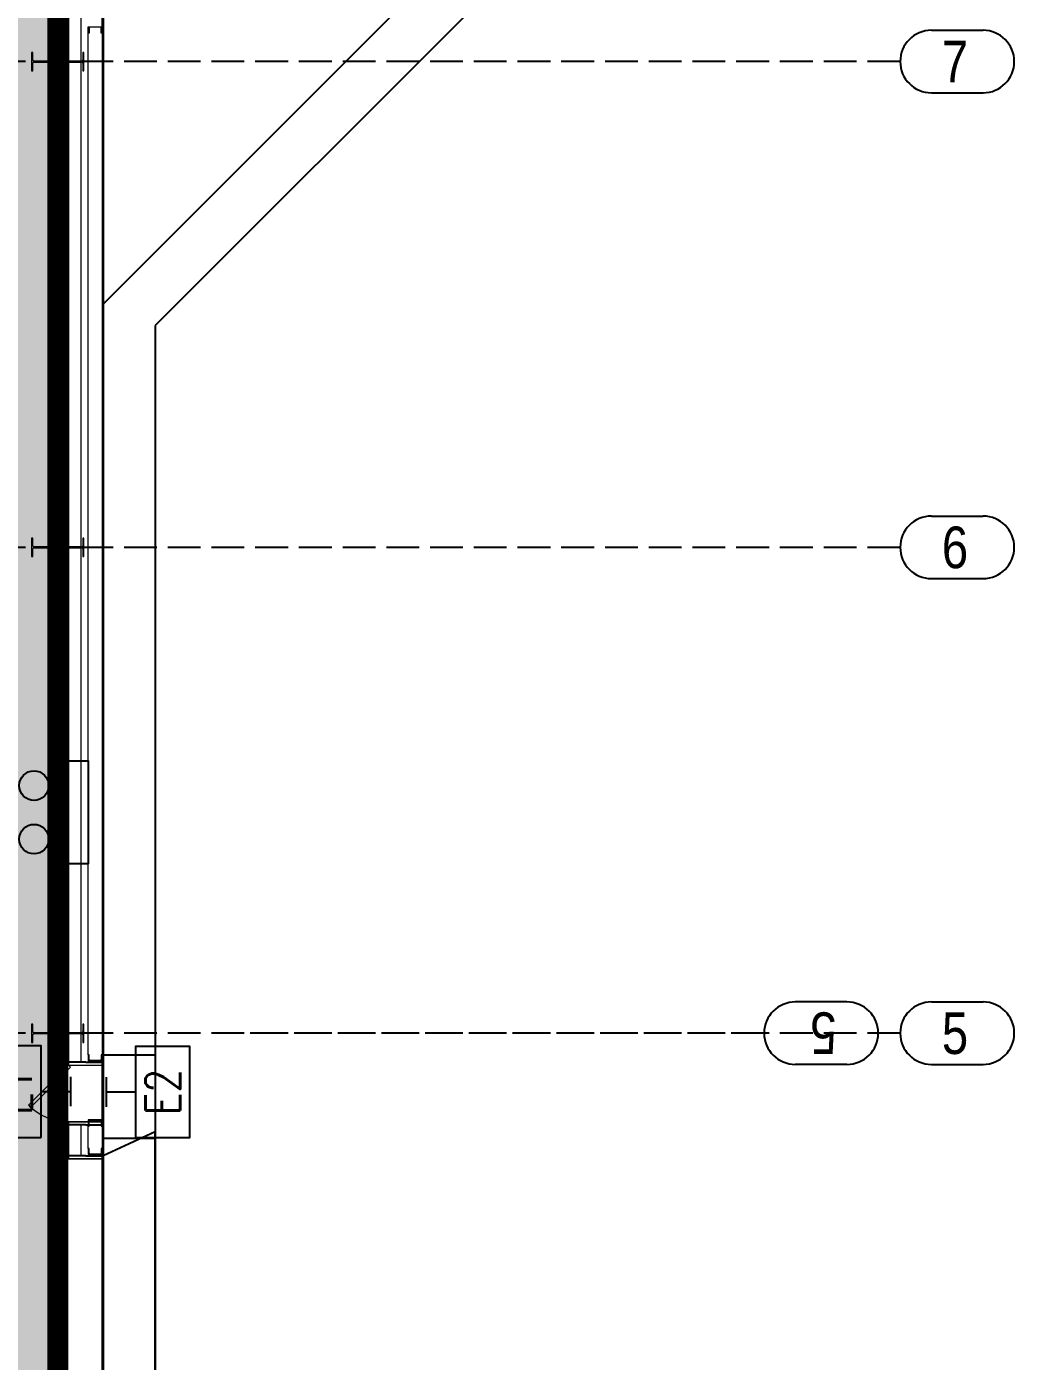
# Model space of a CAD drawing. Header units: millimetres. Extents: x 91119 to 433967, y 16708 to 144224.
# Drawn here: x 396955 to 411182, y 51966 to 71196 of the extents above; entities that cross this region are included whole.
import ezdxf
from ezdxf.enums import TextEntityAlignment as Align

# ---------------------------------------------------------------- set-up
doc = ezdxf.new("R2010")
doc.units = ezdxf.units.MM
doc.header["$LTSCALE"] = 100
doc.linetypes.add('121217 IES and EMR$0$XKITLINE00', pattern=[0])
doc.linetypes.add('121217 IES and EMR$0$XKITLINE03', pattern=[6.299213, 4.724409, -1.574803])
doc.layers.add('121217 IES and EMR$0$G3 Fab Prts-22 Door-Plan', color=7, linetype='Continuous', lineweight=5)
for name, color, linetype in [('121217 IES and EMR$0$grid', 8, 'Continuous'), ('121217 IES and EMR$0$layout', 8, 'Continuous'), ('121217 IES and EMR$0$Xref', 8, 'Continuous'), ('Lighting', 5, 'Continuous')]:
    doc.layers.add(name, color=color, linetype=linetype)
doc.styles.add('121217 IES and EMR$0$CENTURY_GOTHIC', font='GOTHIC.TTF')
doc.styles.add('ROMANS', font='romans.shx', dxfattribs={"width": 0.8, "height": 2.5})

# ---------------------------------------------------------------- blocks, each defined once
blk = doc.blocks.new('121217 IES and EMR$0$Group-47-1')
at = {"layer": '121217 IES and EMR$0$G3 Fab Prts-22 Door-Plan', "color": 7, "linetype": 'Continuous', "lineweight": 5, "transparency": 33554687}
for p, q in [((-2250, 250.5), (-2250, -250.5)), ((2250, 250.5), (2250, -250.5))]:
    blk.add_line(p, q, dxfattribs=at)
blk = doc.blocks.new('121217 IES and EMR$0$Group-48-1')
at = {"layer": '121217 IES and EMR$0$G3 Fab Prts-22 Door-Plan', "color": 7, "linetype": 'Continuous', "lineweight": 5, "transparency": 33554687, "flags": 128}
for points in [[(-2250, 250.5), (-2208, 250.5), (-2208, -250.5), (-2250, -250.5)], [(2208, 250.5), (2250, 250.5), (2250, -250.5), (2208, -250.5)]]:
    blk.add_lwpolyline(points, close=True, dxfattribs=at)
blk = doc.blocks.new('121217 IES and EMR$0$Group-54-1')
at = {"layer": '121217 IES and EMR$0$G3 Fab Prts-22 Door-Plan', "color": 7, "linetype": 'Continuous', "lineweight": 5, "transparency": 33554687, "flags": 128}
blk.add_lwpolyline([(-408, 250), (169, 827), (200, 796), (-377, 219)], close=True, dxfattribs=at)
blk = doc.blocks.new('121217 IES and EMR$0$Group-55-1')
at = {"layer": '121217 IES and EMR$0$G3 Fab Prts-22 Door-Plan', "color": 7, "linetype": 'Continuous', "lineweight": 5, "transparency": 33554687}
for p, q in [((-408, 250), (169, 827)), ((-377, 219), (200, 796)), ((169, 827), (200, 796)), ((-408, 250), (-377, 219))]:
    blk.add_line(p, q, dxfattribs=at)
at = {"layer": '121217 IES and EMR$0$G3 Fab Prts-22 Door-Plan', "color": 7, "transparency": 33554687}
blk.add_blockref('121217 IES and EMR$0$Group-54-1', (0, 0), dxfattribs=at)
blk = doc.blocks.new('121217 IES and EMR$0$Group-50-1')
at = {"layer": '121217 IES and EMR$0$G3 Fab Prts-22 Door-Plan', "color": 7, "linetype": 'Continuous', "lineweight": 5, "transparency": 33554687}
for p, q in [((-450, 250.5), (-450, -250.5)), ((450, 250.5), (450, -250.5))]:
    blk.add_line(p, q, dxfattribs=at)
blk = doc.blocks.new('121217 IES and EMR$0$Group-51-1')
at = {"layer": '121217 IES and EMR$0$G3 Fab Prts-22 Door-Plan', "color": 7, "linetype": 'Continuous', "lineweight": 5, "transparency": 33554687, "flags": 128}
for points in [[(-450, 250.5), (-408, 250.5), (-408, -250.5), (-450, -250.5)], [(408, 250.5), (450, 250.5), (450, -250.5), (408, -250.5)]]:
    blk.add_lwpolyline(points, close=True, dxfattribs=at)

msp = doc.modelspace()

# ---------------------------------------------------------------- hatches: boundary and pattern name
h = msp.add_hatch()
h.set_pattern_fill('DOTS', color=256, scale=500, style=0)
h.set_pattern_definition([(0, (378029.4, 28921.9), (396.875, 793.75), [0, -793.75])])
h.paths.add_polyline_path([(378029, 111561), (397402, 111561), (397402, 28922), (378029, 28922)])

# ---------------------------------------------------------------- linework, layer by layer
at = {"const_width": 300}
msp.add_lwpolyline([(378029, 111561), (397402, 111561), (397402, 28922), (378029, 28922)], close=True, dxfattribs=at)
at = {"layer": '121217 IES and EMR$0$grid', "linetype": '121217 IES and EMR$0$XKITLINE03'}
for p, q in [((397402, 106662), (397402, 22298)), ((409538, 70694), (255652, 70694)), ((409538, 63694), (256276, 63694)), ((409538, 56694), (257573, 56694)), ((407577, 56694), (400022, 56694))]:
    msp.add_line(p, q, dxfattribs=at)
at = {"layer": '121217 IES and EMR$0$grid', "linetype": '121217 IES and EMR$0$XKITLINE00'}
for p, q in [((409988, 71144), (410732, 71144)), ((409988, 70244), (410732, 70244)), ((409988, 64144), (410732, 64144)), ((409988, 63244), (410732, 63244)), ((408771, 57144), (408027, 57144)), ((409988, 57144), (410732, 57144)), ((408771, 56244), (408027, 56244)), ((409988, 56244), (410732, 56244))]:
    msp.add_line(p, q, dxfattribs=at)
for centre, start, end in [((409988, 70694), 90, 270), ((410732, 70694), 270, 90), ((409988, 63694), 90, 270), ((410732, 63694), 270, 90), ((408027, 56694), 90, 270), ((408771, 56694), 270, 90), ((409988, 56694), 90, 270), ((410732, 56694), 270, 90)]:
    msp.add_arc(centre, 450, start, end, dxfattribs=at)
at = {"layer": '121217 IES and EMR$0$layout'}
for p, q in [((398057, 112394), (398057, 43399)), ((397806, 56275), (397556, 56275)), ((397556, 56275), (397556, 56275)), ((397556, 56275), (397556, 56275)), ((397806, 56275), (398057, 56275)), ((398057, 56275), (398057, 56275)), ((398057, 56275), (398057, 56275)), ((397806, 55375), (397556, 55375)), ((397556, 55375), (397556, 55375)), ((397556, 55375), (397556, 55375)), ((397806, 55375), (398057, 55375)), ((398057, 55375), (398057, 55375)), ((398057, 55375), (398057, 55375)), ((398807, 55273), (398057, 54925)), ((398807, 50170), (398807, 55273)), ((397806, 54925), (397556, 54925)), ((397556, 54925), (397556, 54925)), ((397556, 54925), (397556, 54925)), ((397806, 54925), (398057, 54925)), ((398057, 54925), (398057, 50420)), ((398057, 54925), (398057, 54925)), ((398057, 54925), (398057, 54925))]:
    msp.add_line(p, q, dxfattribs=at)
at = {"layer": '121217 IES and EMR$0$layout', "transparency": 33554687}
for p, q in [((397556, 56275), (397556, 79375)), ((398057, 56275), (398057, 79375)), ((402699, 71843), (398057, 67200)), ((403449, 71532), (398807, 66890)), ((403449, 71532), (398807, 66890)), ((398057, 67200), (398057, 43399)), ((398807, 66890), (398807, 44149)), ((398807, 66890), (398807, 56375)), ((398807, 56375), (398057, 56375)), ((397556, 54925), (397556, 55375)), ((398057, 54925), (398057, 55375)), ((398807, 55175), (398057, 55175)), ((398807, 55175), (398807, 44149))]:
    msp.add_line(p, q, dxfattribs=at)
at = {"layer": '121217 IES and EMR$0$layout', "linetype": 'Continuous', "lineweight": 5, "transparency": 33554687}
for p, q in [((397741, 56275), (397741, 79375)), ((397741, 56275), (397741, 79375)), ((397556, 56275), (397556, 56233)), ((397556, 56233), (398057, 56233)), ((398057, 56275), (398057, 56233)), ((397556, 55375), (397556, 55417)), ((397556, 55417), (398057, 55417)), ((398057, 55375), (398057, 55417)), ((397741, 54925), (397741, 55375)), ((397741, 54925), (397741, 55375)), ((397556, 54925), (397556, 54883)), ((397556, 54883), (398057, 54883)), ((398057, 54925), (398057, 54883))]:
    msp.add_line(p, q, dxfattribs=at)
msp.add_arc((397556, 56233), 816, 225, 270, dxfattribs=at)
at = {"layer": '121217 IES and EMR$0$Xref', "linetype": 'Continuous', "lineweight": 20}
for p, q in [((398042, 71194), (398042, 72044)), ((397842, 56384), (397842, 71104)), ((398042, 71104), (398042, 56384)), ((397476, 63319), (397329, 63319)), ((397329, 63319), (397329, 63311)), ((397329, 63311), (397392, 63311)), ((397399, 63303), (397399, 63084)), ((397405, 63084), (397405, 63303)), ((397413, 63311), (397476, 63311)), ((397476, 63311), (397476, 63319)), ((397329, 63077), (397329, 63068)), ((397392, 63077), (397329, 63077)), ((397476, 63077), (397413, 63077)), ((397476, 63068), (397476, 63077)), ((397329, 63068), (397476, 63068)), ((397329, 58319), (397476, 58319)), ((397329, 58311), (397329, 58319)), ((397392, 58311), (397329, 58311)), ((397399, 58084), (397399, 58303)), ((397405, 58303), (397405, 58084)), ((397476, 58311), (397413, 58311)), ((397476, 58319), (397476, 58311)), ((397329, 58077), (397392, 58077)), ((397329, 58068), (397329, 58077)), ((397413, 58077), (397476, 58077)), ((397476, 58077), (397476, 58068)), ((397476, 58068), (397329, 58068)), ((398042, 55444), (398042, 56294)), ((397842, 55034), (397842, 55354)), ((398042, 55354), (398042, 55034)), ((398042, 50444), (398042, 54944))]:
    msp.add_line(p, q, dxfattribs=at)
at = {"layer": '121217 IES and EMR$0$Xref', "linetype": 'Continuous', "lineweight": 15}
for p, q in [((397842, 71194), (398042, 71194)), ((397842, 71104), (397842, 71194)), ((397856, 71175), (397856, 71104)), ((398016, 71187), (397868, 71187)), ((398028, 71104), (398028, 71175)), ((398042, 71194), (398042, 71104)), ((397856, 71104), (397842, 71104)), ((398042, 71104), (398028, 71104)), ((397026, 70826), (397026, 70561)), ((397043, 70826), (397026, 70826)), ((397043, 70717), (397043, 70826)), ((397762, 70826), (397762, 70717)), ((397779, 70826), (397762, 70826)), ((397779, 70561), (397779, 70826)), ((397043, 70561), (397043, 70671)), ((397745, 70700), (397060, 70700)), ((397060, 70687), (397745, 70687)), ((397762, 70671), (397762, 70561)), ((397026, 70561), (397043, 70561)), ((397762, 70561), (397779, 70561)), ((397026, 63826), (397026, 63561)), ((397043, 63826), (397026, 63826)), ((397043, 63717), (397043, 63826)), ((397043, 63561), (397043, 63671)), ((397745, 63700), (397060, 63700)), ((397060, 63687), (397745, 63687)), ((397762, 63826), (397762, 63717)), ((397779, 63826), (397762, 63826)), ((397762, 63671), (397762, 63561)), ((397779, 63561), (397779, 63826)), ((397026, 63561), (397043, 63561)), ((397762, 63561), (397779, 63561)), ((397026, 56826), (397026, 56561)), ((397043, 56826), (397026, 56826)), ((397043, 56717), (397043, 56826)), ((397762, 56826), (397762, 56717)), ((397779, 56826), (397762, 56826)), ((397779, 56561), (397779, 56826)), ((397026, 56561), (397043, 56561)), ((397043, 56561), (397043, 56671)), ((397745, 56700), (397060, 56700)), ((397060, 56687), (397745, 56687)), ((397762, 56671), (397762, 56561)), ((397762, 56561), (397779, 56561)), ((397842, 56384), (397842, 56294)), ((397856, 56384), (397842, 56384)), ((397856, 56313), (397856, 56384)), ((398028, 56384), (398028, 56313)), ((398042, 56384), (398028, 56384)), ((398042, 56294), (398042, 56384)), ((397842, 56294), (398042, 56294)), ((398016, 56301), (397868, 56301)), ((398042, 55444), (397842, 55444)), ((397842, 55444), (397842, 55354)), ((397856, 55354), (397856, 55425)), ((397868, 55437), (398016, 55437)), ((398028, 55425), (398028, 55354)), ((398042, 55354), (398042, 55444)), ((397842, 55354), (397856, 55354)), ((398028, 55354), (398042, 55354)), ((397856, 55034), (397842, 55034)), ((397842, 55034), (397842, 54944)), ((397856, 54963), (397856, 55034)), ((398042, 55034), (398028, 55034)), ((398028, 55034), (398028, 54963)), ((398042, 55034), (398042, 54944)), ((397842, 54944), (398042, 54944)), ((398016, 54951), (397868, 54951))]:
    msp.add_line(p, q, dxfattribs=at)
at = {"layer": '121217 IES and EMR$0$Xref', "linetype": 'Continuous', "lineweight": 0}
for p, q in [((397779, 63712), (397753, 63685)), ((397387, 63319), (397378, 63311)), ((397996, 55444), (397989, 55437))]:
    msp.add_line(p, q, dxfattribs=at)
at = {"layer": '121217 IES and EMR$0$Xref', "linetype": 'Continuous', "lineweight": 15}
for centre, radius, start, end in [((397868, 71175), 12, 90, 180), ((398016, 71175), 12, 0, 90), ((397060, 70717), 16.5, 180, 270), ((397060, 70671), 16.5, 90, 180), ((397745, 70717), 16.5, 270, 0), ((397745, 70671), 16.5, 0, 90), ((397060, 63717), 16.5, 180, 270), ((397060, 63671), 16.5, 90, 180), ((397745, 63717), 16.5, 270, 0), ((397745, 63671), 16.5, 0, 90), ((397060, 56717), 16.5, 180, 270), ((397060, 56671), 16.5, 90, 180), ((397745, 56717), 16.5, 270, 0), ((397745, 56671), 16.5, 0, 90), ((397868, 56313), 12, 180, 270), ((398016, 56313), 12, 270, 0), ((397868, 55425), 12, 90, 180), ((398016, 55425), 12, 0, 90), ((397868, 54963), 12, 180, 270), ((398016, 54963), 12, 270, 0)]:
    msp.add_arc(centre, radius, start, end, dxfattribs=at)
at = {"layer": '121217 IES and EMR$0$Xref', "linetype": 'Continuous', "lineweight": 20}
for centre, start, end in [((397392, 63303), 0, 90), ((397413, 63303), 90, 180), ((397392, 63084), 270, 0), ((397413, 63084), 180, 270), ((397392, 58303), 0, 90), ((397413, 58303), 90, 180), ((397392, 58084), 270, 0), ((397413, 58084), 180, 270)]:
    msp.add_arc(centre, 7.6, start, end, dxfattribs=at)
at = {"layer": 'Lighting'}
for p, q in [((397588, 55640), (397588, 56063)), ((398104, 55634), (398104, 56058)), ((397165, 55852), (397588, 55852)), ((398527, 55846), (398104, 55846))]:
    msp.add_line(p, q, dxfattribs=at)
for points in [[(397273, 60616), (397842, 60616), (397842, 59134), (397273, 59134)], [(397165, 55192), (397165, 56511), (396391, 56511), (396391, 55192)], [(398527, 55186), (398527, 56505), (399301, 56505), (399301, 55186)]]:
    msp.add_lwpolyline(points, close=True, dxfattribs=at)
for centre in [(397060, 60261), (397060, 59490)]:
    msp.add_circle(centre, 213, dxfattribs=at)

# ---------------------------------------------------------------- block references
at = {"layer": '121217 IES and EMR$0$layout', "extrusion": (0, 0, -1), "zscale": -1, "rotation": 269.9999556037704}
for name in ['121217 IES and EMR$0$Group-55-1', '121217 IES and EMR$0$Group-50-1', '121217 IES and EMR$0$Group-51-1']:
    msp.add_blockref(name, (-397806, 55825), dxfattribs=at)
at = {"layer": '121217 IES and EMR$0$layout', "transparency": 33554687, "rotation": 90.00004439622963}
for name in ['121217 IES and EMR$0$Group-47-1', '121217 IES and EMR$0$Group-48-1']:
    msp.add_blockref(name, (397806, 52675), dxfattribs=at)

# ---------------------------------------------------------------- texts
at = {"layer": '121217 IES and EMR$0$grid', "style": '121217 IES and EMR$0$CENTURY_GOTHIC', "width": 0.85}
for s, p in [('7', (410138, 70394)), ('6', (410138, 63394)), ('5', (410138, 56394))]:
    msp.add_text(s, height=600, dxfattribs=at).set_placement(p)
msp.add_text('5', height=600, rotation=180, dxfattribs=at).set_placement((408621, 56994))
at = {"layer": 'Lighting', "color": 0, "style": 'ROMANS', "width": 0.8}
for s, rotation, p in [('E1', 89.9675, (396778, 55852)), ('E2', 90.0325, (398914, 55846))]:
    msp.add_text(s, height=500, rotation=rotation, dxfattribs=at).set_placement(p, align=Align.MIDDLE_CENTER)

doc.saveas('drawing.dxf')
